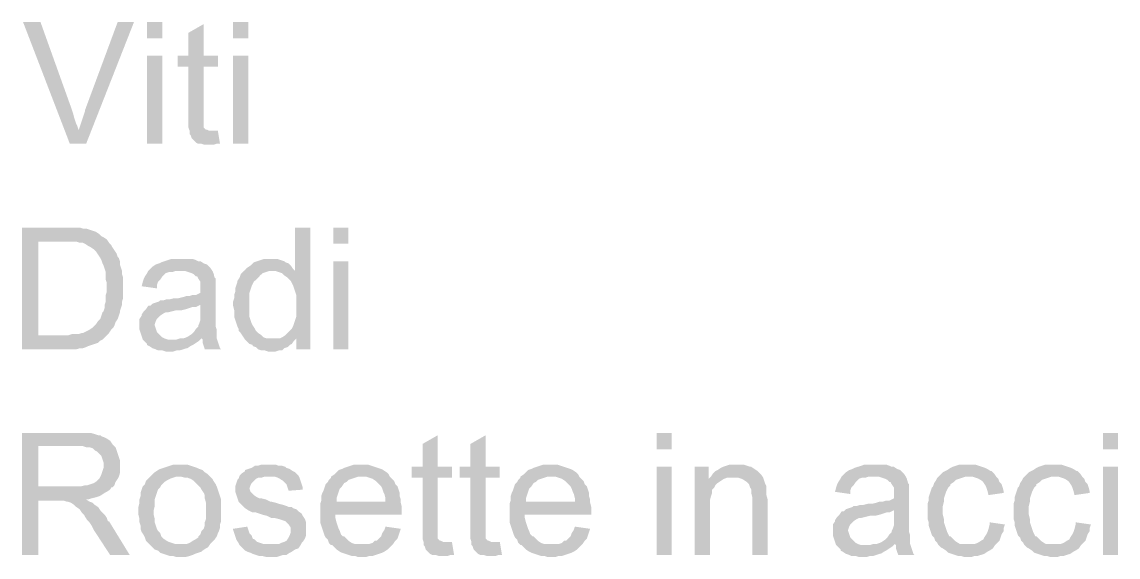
# Model space of a CAD drawing. Header units: millimetres. Extents: x -35.3 to 0.3, y 0.4 to 20.6.
# Drawn here: x -34.538 to -33.699, y 6.358 to 6.768 of the extents above; entities that cross this region are included whole.
import ezdxf

# ---------------------------------------------------------------- set-up
doc = ezdxf.new("R2010")
doc.units = ezdxf.units.MM
doc.layers.add('PDF _Riempimenti solidi', color=7, linetype='Continuous')

msp = doc.modelspace()

# ---------------------------------------------------------------- hatches: boundary and pattern name
at = {"layer": 'PDF _Riempimenti solidi', "transparency": 33554559}
for points in [[(-34.5235, 6.76767), (-34.53683, 6.76767), (-34.501, 6.67434), (-34.49433, 6.68434), (-34.49433, 6.68517), (-34.49517, 6.68767), (-34.496, 6.68934), (-34.49767, 6.69434), (-34.4985, 6.69767), (-34.49933, 6.70017)], [(-34.45183, 6.76767), (-34.46433, 6.76767), (-34.48933, 6.70017), (-34.48933, 6.69934), (-34.49017, 6.69684), (-34.49183, 6.69184), (-34.49267, 6.68934), (-34.4935, 6.68684), (-34.49433, 6.68434), (-34.501, 6.67434), (-34.4885, 6.67434)], [(-34.43017, 6.75517), (-34.43017, 6.76767), (-34.44184, 6.76767), (-34.44184, 6.75517)], [(-34.3985, 6.76601), (-34.41017, 6.75934), (-34.41017, 6.74184), (-34.4185, 6.74184), (-34.4185, 6.73351), (-34.41017, 6.73351), (-34.41017, 6.68684), (-34.40933, 6.68434), (-34.39267, 6.68434), (-34.39433, 6.68434), (-34.396, 6.68517), (-34.39683, 6.68517), (-34.3985, 6.68684), (-34.3985, 6.73351), (-34.38767, 6.73351), (-34.38767, 6.74184), (-34.3985, 6.74184)], [(-34.36433, 6.75517), (-34.36433, 6.76767), (-34.376, 6.76767), (-34.376, 6.75517)], [(-34.43017, 6.67434), (-34.43017, 6.74184), (-34.44184, 6.74184), (-34.44184, 6.67434)], [(-34.36433, 6.67434), (-34.36433, 6.74184), (-34.376, 6.74184), (-34.376, 6.67434)], [(-34.38767, 6.68434), (-34.40933, 6.68434), (-34.40933, 6.68184), (-34.4085, 6.68101), (-34.40767, 6.67851), (-34.406, 6.67684), (-34.40433, 6.67517), (-34.40267, 6.67434), (-34.40017, 6.67434), (-34.39767, 6.67351), (-34.391, 6.67351), (-34.3885, 6.67434), (-34.386, 6.67434)], [(-34.50517, 6.61017), (-34.53767, 6.61017), (-34.53767, 6.51684), (-34.496, 6.51684), (-34.4935, 6.51767), (-34.491, 6.51767), (-34.4885, 6.51851), (-34.48683, 6.51934), (-34.48433, 6.52017), (-34.48183, 6.52101), (-34.47933, 6.52184), (-34.47767, 6.52351), (-34.476, 6.52434), (-34.47433, 6.52601), (-34.47267, 6.52767), (-34.52517, 6.52767), (-34.52517, 6.59934), (-34.50517, 6.59934), (-34.47267, 6.60101), (-34.47517, 6.60267), (-34.47683, 6.60351), (-34.4785, 6.60517), (-34.481, 6.60684), (-34.4835, 6.60767), (-34.4885, 6.60934), (-34.491, 6.60934), (-34.4935, 6.61017), (-34.50183, 6.61017)], [(-34.31683, 6.61017), (-34.3285, 6.61017), (-34.3285, 6.57684), (-34.346, 6.57684), (-34.3435, 6.57684), (-34.341, 6.57601), (-34.3385, 6.57517), (-34.33683, 6.57351), (-34.33433, 6.57184), (-34.33267, 6.57017), (-34.33183, 6.56934), (-34.33017, 6.56601), (-34.32767, 6.55851), (-34.32767, 6.54184), (-34.33017, 6.53434), (-34.331, 6.53267), (-34.33267, 6.53101), (-34.33433, 6.52934), (-34.336, 6.52767), (-34.3385, 6.52601), (-34.34017, 6.52517), (-34.32767, 6.52517), (-34.32767, 6.51684), (-34.31683, 6.51684)], [(-34.28767, 6.59767), (-34.28767, 6.61017), (-34.29933, 6.61017), (-34.29933, 6.59767)], [(-34.47267, 6.60101), (-34.50517, 6.59934), (-34.496, 6.59934), (-34.4935, 6.59851), (-34.491, 6.59851), (-34.48933, 6.59767), (-34.48683, 6.59601), (-34.48517, 6.59517), (-34.48267, 6.59351), (-34.481, 6.59184), (-34.47767, 6.58684), (-34.47683, 6.58517), (-34.476, 6.58267), (-34.47517, 6.58101), (-34.4735, 6.57601), (-34.4735, 6.57017), (-34.47267, 6.56767), (-34.47267, 6.56101), (-34.4735, 6.55851), (-34.4735, 6.55351), (-34.47433, 6.55101), (-34.47433, 6.54851), (-34.47517, 6.54601), (-34.476, 6.54517), (-34.47683, 6.54267), (-34.47767, 6.54017), (-34.47933, 6.53851), (-34.481, 6.53601), (-34.4835, 6.53351), (-34.486, 6.53184), (-34.48767, 6.53101), (-34.491, 6.52934), (-34.49183, 6.52934), (-34.49433, 6.52851), (-34.49933, 6.52851), (-34.50183, 6.52767), (-34.52517, 6.52767), (-34.47267, 6.52767), (-34.471, 6.52934), (-34.46933, 6.53184), (-34.46767, 6.53351), (-34.46683, 6.53517), (-34.466, 6.53767), (-34.46433, 6.54017), (-34.4635, 6.54267), (-34.46267, 6.54517), (-34.46267, 6.54601), (-34.461, 6.55101), (-34.461, 6.55351), (-34.46017, 6.55601), (-34.46017, 6.57184), (-34.461, 6.57434), (-34.461, 6.57684), (-34.46267, 6.58184), (-34.46267, 6.58434), (-34.4635, 6.58684), (-34.46433, 6.58767), (-34.46517, 6.59017), (-34.46683, 6.59267), (-34.4685, 6.59517), (-34.46933, 6.59684), (-34.471, 6.59851)], [(-34.41517, 6.58601), (-34.4235, 6.58601), (-34.426, 6.58517), (-34.4285, 6.58434), (-34.431, 6.58351), (-34.43267, 6.58267), (-34.43517, 6.58184), (-34.43767, 6.58017), (-34.43933, 6.57851), (-34.441, 6.57684), (-34.41267, 6.57684), (-34.40767, 6.57517), (-34.406, 6.57434), (-34.40433, 6.57267), (-34.4035, 6.57267), (-34.40267, 6.57101), (-34.401, 6.56851), (-34.401, 6.56017), (-34.40433, 6.55851), (-34.40683, 6.55851), (-34.40933, 6.55767), (-34.41183, 6.55767), (-34.41433, 6.55684), (-34.41767, 6.55601), (-34.421, 6.55601), (-34.42433, 6.55517), (-34.42683, 6.55517), (-34.42933, 6.55434), (-34.43183, 6.55434), (-34.43267, 6.55351), (-34.43517, 6.55267), (-34.43767, 6.55184), (-34.401, 6.55101), (-34.401, 6.53934), (-34.40183, 6.53684), (-34.40267, 6.53517), (-34.40267, 6.53434), (-34.40433, 6.53267), (-34.406, 6.53017), (-34.40767, 6.52851), (-34.41017, 6.52684), (-34.41183, 6.52601), (-34.41433, 6.52517), (-34.40017, 6.52517), (-34.39933, 6.52434), (-34.39933, 6.52184), (-34.39767, 6.51684), (-34.38517, 6.51684), (-34.386, 6.51767), (-34.38767, 6.52267), (-34.3885, 6.52517), (-34.3885, 6.53184), (-34.38933, 6.53434), (-34.38933, 6.57101), (-34.39017, 6.57184), (-34.391, 6.57517), (-34.39183, 6.57684), (-34.3935, 6.57934), (-34.39433, 6.58017), (-34.396, 6.58184), (-34.3985, 6.58267), (-34.401, 6.58434), (-34.40267, 6.58434), (-34.40433, 6.58517), (-34.40683, 6.58601), (-34.41267, 6.58601)], [(-34.34683, 6.58601), (-34.35267, 6.58601), (-34.35517, 6.58517), (-34.35767, 6.58434), (-34.36017, 6.58351), (-34.36183, 6.58184), (-34.36267, 6.58101), (-34.36517, 6.57934), (-34.36683, 6.57767), (-34.37017, 6.57434), (-34.371, 6.57184), (-34.37267, 6.56934), (-34.37267, 6.56851), (-34.3735, 6.56601), (-34.37433, 6.56351), (-34.37433, 6.56101), (-34.37517, 6.55851), (-34.37517, 6.55601), (-34.376, 6.55351), (-34.376, 6.55017), (-34.37517, 6.54684), (-34.37517, 6.54184), (-34.37433, 6.53934), (-34.3735, 6.53684), (-34.37267, 6.53434), (-34.37183, 6.53267), (-34.37183, 6.53101), (-34.37017, 6.52934), (-34.36683, 6.52434), (-34.34517, 6.52517), (-34.35017, 6.52517), (-34.35267, 6.52601), (-34.35433, 6.52767), (-34.35683, 6.52934), (-34.3585, 6.53101), (-34.35933, 6.53267), (-34.361, 6.53517), (-34.36183, 6.53684), (-34.3635, 6.54184), (-34.3635, 6.56017), (-34.36183, 6.56517), (-34.361, 6.56684), (-34.36017, 6.56851), (-34.3585, 6.57017), (-34.35683, 6.57184), (-34.35517, 6.57351), (-34.3535, 6.57517), (-34.351, 6.57601), (-34.3485, 6.57684), (-34.3285, 6.57684), (-34.33017, 6.57851), (-34.33183, 6.58101), (-34.3335, 6.58267), (-34.336, 6.58351), (-34.33683, 6.58434), (-34.34183, 6.58601), (-34.34433, 6.58601)], [(-34.28767, 6.51684), (-34.28767, 6.58434), (-34.29933, 6.58434), (-34.29933, 6.51684)], [(-34.441, 6.57684), (-34.44183, 6.57517), (-34.4435, 6.57267), (-34.44433, 6.57101), (-34.44517, 6.56851), (-34.446, 6.56517), (-34.43433, 6.56351), (-34.43433, 6.56601), (-34.4335, 6.56851), (-34.43183, 6.57017), (-34.43017, 6.57267), (-34.42933, 6.57351), (-34.42767, 6.57517), (-34.42517, 6.57601), (-34.42267, 6.57601), (-34.42017, 6.57684), (-34.41683, 6.57684)], [(-34.43767, 6.55184), (-34.43933, 6.55017), (-34.441, 6.55017), (-34.44267, 6.54767), (-34.44433, 6.54601), (-34.446, 6.54351), (-34.446, 6.54267), (-34.44767, 6.54017), (-34.44767, 6.53184), (-34.44683, 6.52934), (-34.44517, 6.52434), (-34.44183, 6.52101), (-34.44183, 6.52017), (-34.44017, 6.51934), (-34.43767, 6.51767), (-34.43517, 6.51684), (-34.4335, 6.51601), (-34.43017, 6.51601), (-34.42767, 6.51517), (-34.42183, 6.51517), (-34.41933, 6.51601), (-34.41683, 6.51601), (-34.41433, 6.51684), (-34.41183, 6.51767), (-34.411, 6.51767), (-34.4085, 6.51934), (-34.40683, 6.52017), (-34.40433, 6.52184), (-34.40183, 6.52351), (-34.42183, 6.52434), (-34.426, 6.52434), (-34.4285, 6.52517), (-34.43017, 6.52601), (-34.43183, 6.52767), (-34.43433, 6.53017), (-34.43517, 6.53267), (-34.436, 6.53517), (-34.436, 6.53601), (-34.43517, 6.53851), (-34.43433, 6.54017), (-34.43183, 6.54267), (-34.42933, 6.54434), (-34.42767, 6.54517), (-34.426, 6.54517), (-34.41933, 6.54684), (-34.41517, 6.54684), (-34.41183, 6.54767), (-34.40683, 6.54934), (-34.40433, 6.54934), (-34.401, 6.55101)], [(-34.41433, 6.52517), (-34.41683, 6.52517), (-34.41933, 6.52434), (-34.42183, 6.52434), (-34.40183, 6.52351), (-34.40017, 6.52517)], [(-34.34017, 6.52517), (-34.34517, 6.52517), (-34.36683, 6.52434), (-34.3635, 6.52101), (-34.361, 6.52017), (-34.361, 6.51934), (-34.3585, 6.51851), (-34.35683, 6.51684), (-34.35433, 6.51601), (-34.35183, 6.51601), (-34.34933, 6.51517), (-34.3435, 6.51517), (-34.341, 6.51601), (-34.3385, 6.51601), (-34.33683, 6.51767), (-34.33433, 6.51851), (-34.33267, 6.52017), (-34.331, 6.52101), (-34.32933, 6.52351), (-34.32767, 6.52517)], [(-34.496, 6.45267), (-34.53767, 6.45267), (-34.53767, 6.35934), (-34.52517, 6.35934), (-34.52517, 6.40101), (-34.511, 6.40101), (-34.4885, 6.40184), (-34.48683, 6.40184), (-34.48433, 6.40267), (-34.481, 6.40351), (-34.4785, 6.40434), (-34.47683, 6.40517), (-34.47433, 6.40684), (-34.47267, 6.40767), (-34.47017, 6.40934), (-34.46933, 6.41101), (-34.4685, 6.41101), (-34.52517, 6.41184), (-34.52517, 6.44267), (-34.49517, 6.44267), (-34.4685, 6.44434), (-34.47017, 6.44684), (-34.47267, 6.44851), (-34.47433, 6.44934), (-34.47683, 6.45017), (-34.47767, 6.45101), (-34.47933, 6.45101), (-34.48183, 6.45184), (-34.48433, 6.45267), (-34.49267, 6.45267)], [(-34.21933, 6.45101), (-34.231, 6.44434), (-34.231, 6.42684), (-34.23933, 6.42684), (-34.23933, 6.41851), (-34.231, 6.41851), (-34.231, 6.37184), (-34.23017, 6.36934), (-34.2135, 6.36934), (-34.21517, 6.36934), (-34.21683, 6.37017), (-34.21767, 6.37017), (-34.21933, 6.37184), (-34.21933, 6.41851), (-34.2085, 6.41851), (-34.2085, 6.42684), (-34.21933, 6.42684)], [(-34.18267, 6.45101), (-34.19433, 6.44434), (-34.19433, 6.42684), (-34.20267, 6.42684), (-34.20267, 6.41851), (-34.19433, 6.41851), (-34.19433, 6.37184), (-34.1935, 6.36934), (-34.17683, 6.36934), (-34.1785, 6.36934), (-34.18017, 6.37017), (-34.181, 6.37017), (-34.18267, 6.37184), (-34.18267, 6.41851), (-34.17183, 6.41851), (-34.17183, 6.42684), (-34.18267, 6.42684)], [(-34.04017, 6.44017), (-34.04017, 6.45267), (-34.05183, 6.45267), (-34.05183, 6.44017)], [(-33.6985, 6.44017), (-33.6985, 6.45267), (-33.71017, 6.45267), (-33.71017, 6.44017)], [(-34.4685, 6.44434), (-34.49517, 6.44267), (-34.491, 6.44267), (-34.4885, 6.44184), (-34.486, 6.44184), (-34.4835, 6.44101), (-34.48183, 6.43934), (-34.48017, 6.43851), (-34.47683, 6.43517), (-34.47517, 6.43017), (-34.47517, 6.42601), (-34.47683, 6.42101), (-34.47767, 6.41934), (-34.4785, 6.41767), (-34.48017, 6.41601), (-34.48267, 6.41434), (-34.48767, 6.41267), (-34.48933, 6.41267), (-34.49267, 6.41184), (-34.52517, 6.41184), (-34.4685, 6.41101), (-34.46683, 6.41267), (-34.466, 6.41517), (-34.46433, 6.41767), (-34.4635, 6.41934), (-34.46267, 6.42184), (-34.46267, 6.43184), (-34.4635, 6.43434), (-34.46433, 6.43684), (-34.46517, 6.43934), (-34.466, 6.44184), (-34.46683, 6.44267)], [(-34.41683, 6.42851), (-34.42183, 6.42851), (-34.42433, 6.42767), (-34.42933, 6.42601), (-34.43183, 6.42517), (-34.4335, 6.42434), (-34.436, 6.42267), (-34.43933, 6.41934), (-34.416, 6.41934), (-34.41267, 6.41851), (-34.411, 6.41851), (-34.4085, 6.41767), (-34.406, 6.41601), (-34.40433, 6.41434), (-34.401, 6.41101), (-34.40017, 6.40934), (-34.3985, 6.40684), (-34.39767, 6.40517), (-34.39767, 6.40267), (-34.39683, 6.39934), (-34.39683, 6.38684), (-34.39767, 6.38434), (-34.39767, 6.38184), (-34.3985, 6.37934), (-34.40017, 6.37767), (-34.401, 6.37517), (-34.40267, 6.37351), (-34.40267, 6.37267), (-34.40517, 6.37101), (-34.40683, 6.37017), (-34.40933, 6.36851), (-34.41183, 6.36767), (-34.41683, 6.36767), (-34.43933, 6.36684), (-34.43767, 6.36517), (-34.436, 6.36351), (-34.4335, 6.36267), (-34.43183, 6.36101), (-34.42933, 6.36017), (-34.42433, 6.35851), (-34.42183, 6.35851), (-34.41933, 6.35767), (-34.41267, 6.35767), (-34.40933, 6.35851), (-34.40683, 6.35934), (-34.40517, 6.36017), (-34.40017, 6.36184), (-34.39933, 6.36267), (-34.39683, 6.36434), (-34.39517, 6.36517), (-34.3935, 6.36767), (-34.39017, 6.37101), (-34.3885, 6.37351), (-34.38767, 6.37601), (-34.38683, 6.37767), (-34.386, 6.38017), (-34.386, 6.38267), (-34.38517, 6.38517), (-34.38517, 6.40184), (-34.38683, 6.40684), (-34.38767, 6.40934), (-34.3885, 6.41184), (-34.38933, 6.41351), (-34.391, 6.41601), (-34.39183, 6.41767), (-34.3935, 6.41934), (-34.39517, 6.42101), (-34.39767, 6.42267), (-34.39933, 6.42434), (-34.40183, 6.42517), (-34.4035, 6.42601), (-34.4085, 6.42767), (-34.411, 6.42851), (-34.4135, 6.42851)], [(-34.34933, 6.42851), (-34.35433, 6.42851), (-34.35683, 6.42767), (-34.35933, 6.42767), (-34.36183, 6.42601), (-34.36683, 6.42434), (-34.36683, 6.42351), (-34.36933, 6.42184), (-34.371, 6.42017), (-34.3485, 6.41934), (-34.34433, 6.41934), (-34.34183, 6.41851), (-34.34017, 6.41767), (-34.33767, 6.41601), (-34.33517, 6.41351), (-34.33433, 6.41101), (-34.3335, 6.40851), (-34.32267, 6.40934), (-34.32267, 6.41101), (-34.32517, 6.41851), (-34.326, 6.42017), (-34.32683, 6.42101), (-34.3285, 6.42267), (-34.33017, 6.42351), (-34.33267, 6.42517), (-34.33517, 6.42601), (-34.336, 6.42684), (-34.3385, 6.42767), (-34.341, 6.42767), (-34.3435, 6.42851), (-34.346, 6.42851)], [(-34.27767, 6.42851), (-34.2835, 6.42851), (-34.286, 6.42767), (-34.2885, 6.42684), (-34.291, 6.42601), (-34.29267, 6.42517), (-34.29517, 6.42434), (-34.29683, 6.42267), (-34.2985, 6.42101), (-34.301, 6.41934), (-34.27433, 6.41934), (-34.27183, 6.41851), (-34.26933, 6.41767), (-34.26683, 6.41601), (-34.26517, 6.41434), (-34.2635, 6.41267), (-34.26267, 6.41184), (-34.26183, 6.41017), (-34.261, 6.40767), (-34.26017, 6.40601), (-34.25933, 6.40267), (-34.25933, 6.40017), (-34.29683, 6.40017), (-34.24767, 6.39934), (-34.24767, 6.40184), (-34.2485, 6.40434), (-34.2485, 6.40684), (-34.24933, 6.40934), (-34.25017, 6.41184), (-34.25183, 6.41351), (-34.25267, 6.41601), (-34.25433, 6.41767), (-34.256, 6.41934), (-34.25683, 6.42101), (-34.2585, 6.42267), (-34.261, 6.42434), (-34.26267, 6.42517), (-34.26517, 6.42601), (-34.26767, 6.42684), (-34.27017, 6.42767), (-34.27267, 6.42851), (-34.27517, 6.42851)], [(-34.13267, 6.42851), (-34.1385, 6.42851), (-34.141, 6.42767), (-34.1435, 6.42684), (-34.146, 6.42601), (-34.14767, 6.42517), (-34.15017, 6.42434), (-34.1535, 6.42101), (-34.156, 6.41934), (-34.12933, 6.41934), (-34.12683, 6.41851), (-34.12433, 6.41767), (-34.12183, 6.41601), (-34.12017, 6.41434), (-34.1185, 6.41267), (-34.11767, 6.41184), (-34.11683, 6.41017), (-34.116, 6.40767), (-34.11517, 6.40601), (-34.11433, 6.40267), (-34.11433, 6.40017), (-34.15183, 6.40017), (-34.10267, 6.39934), (-34.10267, 6.40184), (-34.1035, 6.40434), (-34.1035, 6.40684), (-34.10433, 6.40934), (-34.10517, 6.41184), (-34.10683, 6.41351), (-34.10767, 6.41601), (-34.10933, 6.41767), (-34.111, 6.41934), (-34.11183, 6.42101), (-34.1135, 6.42267), (-34.116, 6.42434), (-34.11767, 6.42517), (-34.12017, 6.42601), (-34.12267, 6.42684), (-34.12517, 6.42767), (-34.12767, 6.42851), (-34.13017, 6.42851)], [(-33.99017, 6.42851), (-33.996, 6.42851), (-33.9985, 6.42767), (-34.001, 6.42684), (-34.00267, 6.42601), (-34.00517, 6.42434), (-34.00683, 6.42351), (-34.0085, 6.42184), (-34.01017, 6.41934), (-33.99267, 6.41851), (-33.98933, 6.41851), (-33.98683, 6.41767), (-33.98517, 6.41684), (-33.98267, 6.41517), (-33.981, 6.41351), (-33.98017, 6.41101), (-33.97933, 6.40934), (-33.97933, 6.40684), (-33.9785, 6.40351), (-33.9785, 6.35934), (-33.96683, 6.35934), (-33.96683, 6.40184), (-33.96767, 6.40517), (-33.96767, 6.41184), (-33.9685, 6.41351), (-33.97017, 6.41851), (-33.97183, 6.42101), (-33.97267, 6.42184), (-33.97433, 6.42351), (-33.97683, 6.42517), (-33.97933, 6.42684), (-33.98017, 6.42684), (-33.98267, 6.42767), (-33.98517, 6.42851), (-33.98767, 6.42851)], [(-33.88433, 6.42851), (-33.89267, 6.42851), (-33.89517, 6.42767), (-33.89767, 6.42684), (-33.90017, 6.42601), (-33.90183, 6.42517), (-33.90433, 6.42434), (-33.90683, 6.42267), (-33.9085, 6.42101), (-33.91017, 6.41934), (-33.88183, 6.41934), (-33.87933, 6.41851), (-33.87683, 6.41767), (-33.87517, 6.41684), (-33.8735, 6.41517), (-33.87267, 6.41517), (-33.87183, 6.41351), (-33.87017, 6.41101), (-33.87017, 6.40267), (-33.8735, 6.40101), (-33.876, 6.40101), (-33.8785, 6.40017), (-33.881, 6.40017), (-33.8835, 6.39934), (-33.88683, 6.39851), (-33.89017, 6.39851), (-33.8935, 6.39767), (-33.896, 6.39767), (-33.8985, 6.39684), (-33.901, 6.39684), (-33.90183, 6.39601), (-33.90433, 6.39517), (-33.90683, 6.39434), (-33.87017, 6.39351), (-33.87017, 6.38184), (-33.871, 6.37934), (-33.87183, 6.37767), (-33.87183, 6.37684), (-33.8735, 6.37517), (-33.87517, 6.37267), (-33.87683, 6.37101), (-33.87933, 6.36934), (-33.881, 6.36851), (-33.8835, 6.36767), (-33.86933, 6.36767), (-33.8685, 6.36684), (-33.8685, 6.36434), (-33.86767, 6.36184), (-33.86683, 6.35934), (-33.85433, 6.35934), (-33.85517, 6.36017), (-33.85683, 6.36517), (-33.85767, 6.36767), (-33.85767, 6.37434), (-33.8585, 6.37684), (-33.8585, 6.41351), (-33.85933, 6.41434), (-33.86017, 6.41767), (-33.861, 6.41934), (-33.86267, 6.42184), (-33.86517, 6.42434), (-33.86767, 6.42517), (-33.87017, 6.42684), (-33.87183, 6.42684), (-33.8735, 6.42767), (-33.876, 6.42851), (-33.88183, 6.42851)], [(-33.8135, 6.42851), (-33.82017, 6.42851), (-33.82267, 6.42767), (-33.82517, 6.42684), (-33.82683, 6.42601), (-33.82933, 6.42434), (-33.831, 6.42351), (-33.83267, 6.42267), (-33.83433, 6.42101), (-33.83683, 6.41851), (-33.83767, 6.41684), (-33.83933, 6.41434), (-33.84017, 6.41184), (-33.841, 6.41101), (-33.84183, 6.40851), (-33.84267, 6.40601), (-33.8435, 6.40351), (-33.8435, 6.40101), (-33.84433, 6.39851), (-33.84433, 6.38684), (-33.8435, 6.38434), (-33.8435, 6.38184), (-33.841, 6.37434), (-33.83933, 6.37267), (-33.8385, 6.37017), (-33.83683, 6.36851), (-33.836, 6.36684), (-33.8135, 6.36767), (-33.81933, 6.36767), (-33.821, 6.36851), (-33.8235, 6.37017), (-33.82517, 6.37184), (-33.82683, 6.37351), (-33.82767, 6.37351), (-33.82933, 6.37684), (-33.83183, 6.38434), (-33.83183, 6.38684), (-33.83267, 6.39017), (-33.83267, 6.39684), (-33.83183, 6.40017), (-33.83183, 6.40267), (-33.831, 6.40517), (-33.83017, 6.40767), (-33.8285, 6.41101), (-33.82683, 6.41267), (-33.82683, 6.41351), (-33.82433, 6.41517), (-33.82267, 6.41684), (-33.82017, 6.41767), (-33.81767, 6.41851), (-33.81517, 6.41934), (-33.79183, 6.41934), (-33.7935, 6.42184), (-33.79517, 6.42351), (-33.796, 6.42351), (-33.7985, 6.42517), (-33.80017, 6.42601), (-33.80267, 6.42684), (-33.80517, 6.42767), (-33.80767, 6.42851), (-33.81017, 6.42851)], [(-33.74767, 6.42851), (-33.75433, 6.42851), (-33.75683, 6.42767), (-33.75933, 6.42684), (-33.761, 6.42601), (-33.7635, 6.42434), (-33.76517, 6.42351), (-33.76683, 6.42267), (-33.7685, 6.42101), (-33.771, 6.41851), (-33.77183, 6.41684), (-33.7735, 6.41434), (-33.77433, 6.41184), (-33.77517, 6.41101), (-33.776, 6.40851), (-33.77683, 6.40601), (-33.77767, 6.40351), (-33.77767, 6.40101), (-33.7785, 6.39851), (-33.7785, 6.38684), (-33.77767, 6.38434), (-33.77767, 6.38184), (-33.77683, 6.37934), (-33.776, 6.37684), (-33.77517, 6.37434), (-33.7735, 6.37267), (-33.77267, 6.37017), (-33.771, 6.36851), (-33.77017, 6.36684), (-33.74767, 6.36767), (-33.7535, 6.36767), (-33.75517, 6.36851), (-33.75767, 6.37017), (-33.761, 6.37351), (-33.76183, 6.37351), (-33.76267, 6.37517), (-33.7635, 6.37684), (-33.76433, 6.37934), (-33.76517, 6.38184), (-33.766, 6.38434), (-33.766, 6.38684), (-33.76683, 6.39017), (-33.76683, 6.39684), (-33.766, 6.40017), (-33.766, 6.40267), (-33.76517, 6.40517), (-33.76433, 6.40767), (-33.7635, 6.40934), (-33.76267, 6.41101), (-33.761, 6.41267), (-33.761, 6.41351), (-33.7585, 6.41517), (-33.75683, 6.41684), (-33.75433, 6.41767), (-33.75183, 6.41851), (-33.74933, 6.41934), (-33.726, 6.41934), (-33.72767, 6.42184), (-33.72933, 6.42351), (-33.73017, 6.42351), (-33.73267, 6.42517), (-33.73433, 6.42601), (-33.73683, 6.42684), (-33.73933, 6.42767), (-33.74183, 6.42851), (-33.74433, 6.42851)], [(-34.371, 6.42017), (-34.37183, 6.41767), (-34.37267, 6.41684), (-34.3735, 6.41434), (-34.37433, 6.41184), (-34.37433, 6.40767), (-34.3735, 6.40517), (-34.37183, 6.40017), (-34.37017, 6.39851), (-34.36683, 6.39517), (-34.36433, 6.39351), (-34.36267, 6.39267), (-34.361, 6.39184), (-34.3585, 6.39184), (-34.356, 6.39101), (-34.3535, 6.39017), (-34.35017, 6.38934), (-34.34683, 6.38767), (-34.34433, 6.38767), (-34.341, 6.38684), (-34.3385, 6.38601), (-34.336, 6.38517), (-34.33517, 6.38434), (-34.3335, 6.38267), (-34.33183, 6.38017), (-34.33183, 6.37684), (-34.33267, 6.37434), (-34.3335, 6.37267), (-34.33517, 6.37017), (-34.33683, 6.36934), (-34.33933, 6.36851), (-34.341, 6.36767), (-34.34683, 6.36767), (-34.371, 6.36684), (-34.36933, 6.36517), (-34.36767, 6.36351), (-34.36683, 6.36267), (-34.36517, 6.36184), (-34.36267, 6.36101), (-34.361, 6.36017), (-34.3585, 6.35934), (-34.356, 6.35851), (-34.3535, 6.35851), (-34.35017, 6.35767), (-34.34267, 6.35767), (-34.33767, 6.35934), (-34.33517, 6.35934), (-34.33267, 6.36101), (-34.331, 6.36184), (-34.3285, 6.36351), (-34.326, 6.36434), (-34.32433, 6.36684), (-34.3235, 6.36851), (-34.32267, 6.36934), (-34.321, 6.37184), (-34.32017, 6.37434), (-34.32017, 6.38434), (-34.321, 6.38684), (-34.32267, 6.38934), (-34.3235, 6.39101), (-34.326, 6.39267), (-34.32767, 6.39434), (-34.33017, 6.39517), (-34.331, 6.39601), (-34.3335, 6.39601), (-34.33517, 6.39684), (-34.33767, 6.39767), (-34.341, 6.39851), (-34.3435, 6.39934), (-34.34683, 6.40017), (-34.34767, 6.40017), (-34.351, 6.40184), (-34.35433, 6.40267), (-34.356, 6.40267), (-34.35767, 6.40351), (-34.36017, 6.40517), (-34.36183, 6.40684), (-34.36267, 6.40767), (-34.3635, 6.41017), (-34.36267, 6.41267), (-34.36183, 6.41434), (-34.35933, 6.41684), (-34.3585, 6.41767), (-34.35683, 6.41851), (-34.35433, 6.41851), (-34.35183, 6.41934), (-34.3485, 6.41934)], [(-34.04017, 6.35934), (-34.04017, 6.42684), (-34.05183, 6.42684), (-34.05183, 6.35934)], [(-34.01183, 6.42684), (-34.02267, 6.42684), (-34.02267, 6.35934), (-34.011, 6.35934), (-34.011, 6.40101), (-34.01017, 6.40434), (-34.00933, 6.40684), (-34.00933, 6.40934), (-34.00767, 6.41101), (-34.00683, 6.41267), (-34.00517, 6.41434), (-34.00267, 6.41601), (-34.00017, 6.41767), (-34.01183, 6.41767)], [(-33.6985, 6.35934), (-33.6985, 6.42684), (-33.71017, 6.42684), (-33.71017, 6.35934)], [(-34.43933, 6.41934), (-34.44267, 6.41601), (-34.4435, 6.41351), (-34.44517, 6.41184), (-34.446, 6.40934), (-34.44683, 6.40684), (-34.44683, 6.40434), (-34.44767, 6.40184), (-34.44767, 6.39934), (-34.4485, 6.39601), (-34.4485, 6.39017), (-34.44767, 6.38684), (-34.44767, 6.38434), (-34.44683, 6.38184), (-34.44683, 6.37934), (-34.446, 6.37684), (-34.44433, 6.37434), (-34.4435, 6.37267), (-34.44267, 6.37017), (-34.43933, 6.36684), (-34.41683, 6.36767), (-34.42017, 6.36767), (-34.42517, 6.36934), (-34.42683, 6.37017), (-34.42933, 6.37184), (-34.431, 6.37351), (-34.43183, 6.37601), (-34.4335, 6.37767), (-34.43433, 6.37934), (-34.436, 6.38434), (-34.436, 6.38684), (-34.43683, 6.39017), (-34.43683, 6.39351), (-34.436, 6.39684), (-34.436, 6.40184), (-34.43433, 6.40684), (-34.4335, 6.40934), (-34.43183, 6.41101), (-34.431, 6.41267), (-34.43017, 6.41351), (-34.4285, 6.41517), (-34.426, 6.41684), (-34.42433, 6.41767), (-34.42183, 6.41851), (-34.41933, 6.41934), (-34.41683, 6.41934)], [(-34.301, 6.41934), (-34.301, 6.41851), (-34.30267, 6.41684), (-34.3035, 6.41517), (-34.30517, 6.41351), (-34.306, 6.41101), (-34.30683, 6.40851), (-34.30767, 6.40684), (-34.3085, 6.40434), (-34.3085, 6.40101), (-34.30933, 6.39851), (-34.30933, 6.38434), (-34.30683, 6.37684), (-34.306, 6.37434), (-34.30517, 6.37267), (-34.3035, 6.37101), (-34.30267, 6.36851), (-34.301, 6.36684), (-34.27683, 6.36767), (-34.28267, 6.36767), (-34.28517, 6.36851), (-34.28767, 6.37017), (-34.28933, 6.37184), (-34.291, 6.37351), (-34.29183, 6.37351), (-34.2935, 6.37517), (-34.29433, 6.37767), (-34.29517, 6.37934), (-34.29683, 6.38434), (-34.29767, 6.38767), (-34.29767, 6.39017), (-34.24683, 6.39017), (-34.24683, 6.39601), (-34.24767, 6.39934), (-34.29683, 6.40017), (-34.29683, 6.40267), (-34.296, 6.40517), (-34.29517, 6.40767), (-34.29433, 6.41017), (-34.29267, 6.41184), (-34.291, 6.41434), (-34.28933, 6.41517), (-34.28767, 6.41684), (-34.28267, 6.41851), (-34.28017, 6.41934), (-34.27767, 6.41934)], [(-34.156, 6.41934), (-34.156, 6.41851), (-34.15767, 6.41684), (-34.1585, 6.41517), (-34.16017, 6.41351), (-34.161, 6.41101), (-34.16183, 6.40851), (-34.16267, 6.40684), (-34.1635, 6.40434), (-34.1635, 6.40101), (-34.16433, 6.39851), (-34.16433, 6.38434), (-34.161, 6.37434), (-34.16017, 6.37267), (-34.1585, 6.37101), (-34.15767, 6.36851), (-34.156, 6.36684), (-34.13183, 6.36767), (-34.13767, 6.36767), (-34.14017, 6.36851), (-34.14267, 6.37017), (-34.14433, 6.37184), (-34.146, 6.37351), (-34.14683, 6.37351), (-34.1485, 6.37517), (-34.14933, 6.37767), (-34.15017, 6.37934), (-34.151, 6.38184), (-34.15183, 6.38434), (-34.15267, 6.38767), (-34.15267, 6.39017), (-34.10183, 6.39017), (-34.10183, 6.39601), (-34.10267, 6.39934), (-34.15183, 6.40017), (-34.15183, 6.40267), (-34.151, 6.40517), (-34.15017, 6.40767), (-34.14933, 6.41017), (-34.14767, 6.41184), (-34.146, 6.41434), (-34.14433, 6.41517), (-34.14267, 6.41684), (-34.14017, 6.41767), (-34.13767, 6.41851), (-34.13517, 6.41934), (-34.13267, 6.41934)], [(-34.01017, 6.41934), (-34.01183, 6.41767), (-34.00017, 6.41767), (-33.99767, 6.41851), (-33.99267, 6.41851)], [(-33.91017, 6.41934), (-33.911, 6.41767), (-33.91267, 6.41517), (-33.9135, 6.41351), (-33.91433, 6.41101), (-33.91517, 6.40767), (-33.9035, 6.40601), (-33.9035, 6.40851), (-33.90267, 6.41101), (-33.901, 6.41267), (-33.89933, 6.41517), (-33.89683, 6.41767), (-33.89433, 6.41851), (-33.89183, 6.41851), (-33.88933, 6.41934), (-33.886, 6.41934)], [(-33.79183, 6.41934), (-33.81267, 6.41934), (-33.81017, 6.41934), (-33.80767, 6.41851), (-33.80517, 6.41767), (-33.80267, 6.41601), (-33.80183, 6.41517), (-33.80017, 6.41267), (-33.79933, 6.41101), (-33.7985, 6.40851), (-33.79767, 6.40517), (-33.786, 6.40684), (-33.786, 6.40767), (-33.78683, 6.41101), (-33.78767, 6.41351), (-33.78933, 6.41517), (-33.79017, 6.41767)], [(-33.726, 6.41934), (-33.74683, 6.41934), (-33.74433, 6.41934), (-33.74183, 6.41851), (-33.73933, 6.41767), (-33.73683, 6.41601), (-33.736, 6.41517), (-33.73433, 6.41267), (-33.7335, 6.41101), (-33.73267, 6.40851), (-33.73183, 6.40517), (-33.72017, 6.40684), (-33.72017, 6.40767), (-33.721, 6.41101), (-33.72183, 6.41351), (-33.7235, 6.41517), (-33.72433, 6.41767)], [(-34.4885, 6.40184), (-34.511, 6.40101), (-34.506, 6.40101), (-34.5035, 6.40017), (-34.50267, 6.40017), (-34.50017, 6.39934), (-34.49767, 6.39767), (-34.496, 6.39601), (-34.4935, 6.39434), (-34.49183, 6.39184), (-34.49017, 6.39017), (-34.48933, 6.38851), (-34.48767, 6.38601), (-34.486, 6.38434), (-34.48433, 6.38184), (-34.48267, 6.37851), (-34.47017, 6.35934), (-34.45517, 6.35934), (-34.471, 6.38517), (-34.47183, 6.38517), (-34.47267, 6.38767), (-34.47433, 6.39017), (-34.47767, 6.39351), (-34.47933, 6.39601), (-34.48183, 6.39767), (-34.4835, 6.39934), (-34.486, 6.40017)], [(-33.90683, 6.39434), (-33.9085, 6.39267), (-33.91017, 6.39267), (-33.91183, 6.39017), (-33.9135, 6.38851), (-33.91517, 6.38601), (-33.91517, 6.38517), (-33.91683, 6.38267), (-33.91683, 6.37434), (-33.916, 6.37184), (-33.91517, 6.36934), (-33.91433, 6.36684), (-33.91267, 6.36517), (-33.911, 6.36351), (-33.911, 6.36267), (-33.90933, 6.36184), (-33.90683, 6.36017), (-33.90433, 6.35934), (-33.90267, 6.35851), (-33.89933, 6.35851), (-33.89683, 6.35767), (-33.891, 6.35767), (-33.8885, 6.35851), (-33.886, 6.35851), (-33.8835, 6.35934), (-33.881, 6.36017), (-33.88017, 6.36017), (-33.87767, 6.36184), (-33.876, 6.36267), (-33.8735, 6.36434), (-33.871, 6.36601), (-33.891, 6.36684), (-33.89517, 6.36684), (-33.89767, 6.36767), (-33.89933, 6.36851), (-33.901, 6.37017), (-33.90183, 6.37101), (-33.9035, 6.37267), (-33.90517, 6.37767), (-33.90517, 6.37851), (-33.90433, 6.38101), (-33.9035, 6.38267), (-33.90267, 6.38351), (-33.901, 6.38517), (-33.8985, 6.38684), (-33.89683, 6.38767), (-33.89517, 6.38767), (-33.8885, 6.38934), (-33.88433, 6.38934), (-33.881, 6.39017), (-33.8785, 6.39101), (-33.876, 6.39184), (-33.8735, 6.39184), (-33.87017, 6.39351)], [(-34.36517, 6.38101), (-34.376, 6.37934), (-34.376, 6.37851), (-34.37517, 6.37601), (-34.37433, 6.37351), (-34.3735, 6.37101), (-34.37183, 6.36851), (-34.371, 6.36684), (-34.34683, 6.36767), (-34.35267, 6.36767), (-34.35517, 6.36851), (-34.35767, 6.36934), (-34.35933, 6.37101), (-34.361, 6.37184), (-34.36183, 6.37434), (-34.3635, 6.37601), (-34.36433, 6.37851)], [(-34.25933, 6.38101), (-34.26017, 6.37851), (-34.26183, 6.37601), (-34.26267, 6.37351), (-34.266, 6.37017), (-34.26767, 6.37017), (-34.26933, 6.36851), (-34.27183, 6.36767), (-34.27683, 6.36767), (-34.301, 6.36684), (-34.30017, 6.36684), (-34.2985, 6.36517), (-34.29683, 6.36351), (-34.29433, 6.36184), (-34.29267, 6.36101), (-34.29017, 6.36017), (-34.28767, 6.35934), (-34.28517, 6.35851), (-34.28267, 6.35851), (-34.28017, 6.35767), (-34.27433, 6.35767), (-34.27183, 6.35851), (-34.26933, 6.35851), (-34.26683, 6.35934), (-34.26183, 6.36101), (-34.26017, 6.36184), (-34.25767, 6.36351), (-34.25683, 6.36434), (-34.25517, 6.36601), (-34.2535, 6.36767), (-34.25183, 6.37017), (-34.25017, 6.37184), (-34.24933, 6.37434), (-34.2485, 6.37684), (-34.24767, 6.37934)], [(-34.11433, 6.38101), (-34.11517, 6.37851), (-34.11683, 6.37601), (-34.11767, 6.37351), (-34.11933, 6.37184), (-34.121, 6.37017), (-34.12267, 6.37017), (-34.12433, 6.36851), (-34.12683, 6.36767), (-34.13183, 6.36767), (-34.156, 6.36684), (-34.15517, 6.36684), (-34.1535, 6.36517), (-34.15183, 6.36351), (-34.14933, 6.36184), (-34.14767, 6.36101), (-34.14267, 6.35934), (-34.14017, 6.35851), (-34.13767, 6.35851), (-34.13517, 6.35767), (-34.12933, 6.35767), (-34.12683, 6.35851), (-34.12433, 6.35851), (-34.12183, 6.35934), (-34.11933, 6.36017), (-34.11683, 6.36101), (-34.11517, 6.36184), (-34.11267, 6.36351), (-34.11183, 6.36434), (-34.11017, 6.36601), (-34.1085, 6.36767), (-34.10683, 6.37017), (-34.10517, 6.37184), (-34.10433, 6.37434), (-34.1035, 6.37684), (-34.10267, 6.37934)], [(-33.79683, 6.38434), (-33.79683, 6.38267), (-33.79767, 6.37934), (-33.7985, 6.37684), (-33.79933, 6.37517), (-33.801, 6.37267), (-33.80183, 6.37101), (-33.8035, 6.37017), (-33.806, 6.36851), (-33.8085, 6.36767), (-33.8135, 6.36767), (-33.836, 6.36684), (-33.83433, 6.36517), (-33.83267, 6.36434), (-33.83017, 6.36267), (-33.8285, 6.36101), (-33.8235, 6.35934), (-33.821, 6.35851), (-33.8185, 6.35851), (-33.816, 6.35767), (-33.811, 6.35767), (-33.8085, 6.35851), (-33.806, 6.35851), (-33.8035, 6.35934), (-33.801, 6.36017), (-33.7985, 6.36184), (-33.79683, 6.36267), (-33.79433, 6.36434), (-33.79267, 6.36684), (-33.78933, 6.37017), (-33.78767, 6.37517), (-33.786, 6.37767), (-33.786, 6.38017), (-33.78517, 6.38267)], [(-33.731, 6.38434), (-33.731, 6.38267), (-33.73183, 6.37934), (-33.73267, 6.37684), (-33.7335, 6.37517), (-33.73517, 6.37267), (-33.736, 6.37101), (-33.73767, 6.37017), (-33.74017, 6.36851), (-33.74267, 6.36767), (-33.74767, 6.36767), (-33.77017, 6.36684), (-33.7685, 6.36517), (-33.76683, 6.36434), (-33.76433, 6.36267), (-33.76267, 6.36101), (-33.75767, 6.35934), (-33.75517, 6.35851), (-33.75267, 6.35851), (-33.75017, 6.35767), (-33.74517, 6.35767), (-33.74267, 6.35851), (-33.74017, 6.35851), (-33.73767, 6.35934), (-33.73517, 6.36017), (-33.73267, 6.36184), (-33.731, 6.36267), (-33.7285, 6.36434), (-33.72683, 6.36684), (-33.7235, 6.37017), (-33.72267, 6.37267), (-33.72183, 6.37517), (-33.72017, 6.37767), (-33.72017, 6.38017), (-33.71933, 6.38267)], [(-34.2085, 6.36934), (-34.23017, 6.36934), (-34.23017, 6.36684), (-34.22933, 6.36601), (-34.2285, 6.36351), (-34.22683, 6.36184), (-34.22517, 6.36017), (-34.2235, 6.35934), (-34.221, 6.35934), (-34.2185, 6.35851), (-34.21183, 6.35851), (-34.20933, 6.35934), (-34.20683, 6.35934)], [(-34.17183, 6.36934), (-34.1935, 6.36934), (-34.1935, 6.36684), (-34.19267, 6.36601), (-34.19183, 6.36351), (-34.1885, 6.36017), (-34.18683, 6.35934), (-34.18433, 6.35934), (-34.18183, 6.35851), (-34.17517, 6.35851), (-34.17267, 6.35934), (-34.17017, 6.35934)], [(-33.8835, 6.36767), (-33.886, 6.36767), (-33.8885, 6.36684), (-33.891, 6.36684), (-33.871, 6.36601), (-33.86933, 6.36767)]]:
    msp.add_hatch(color=256, dxfattribs=at).paths.add_polyline_path(points)

doc.saveas('drawing.dxf')
